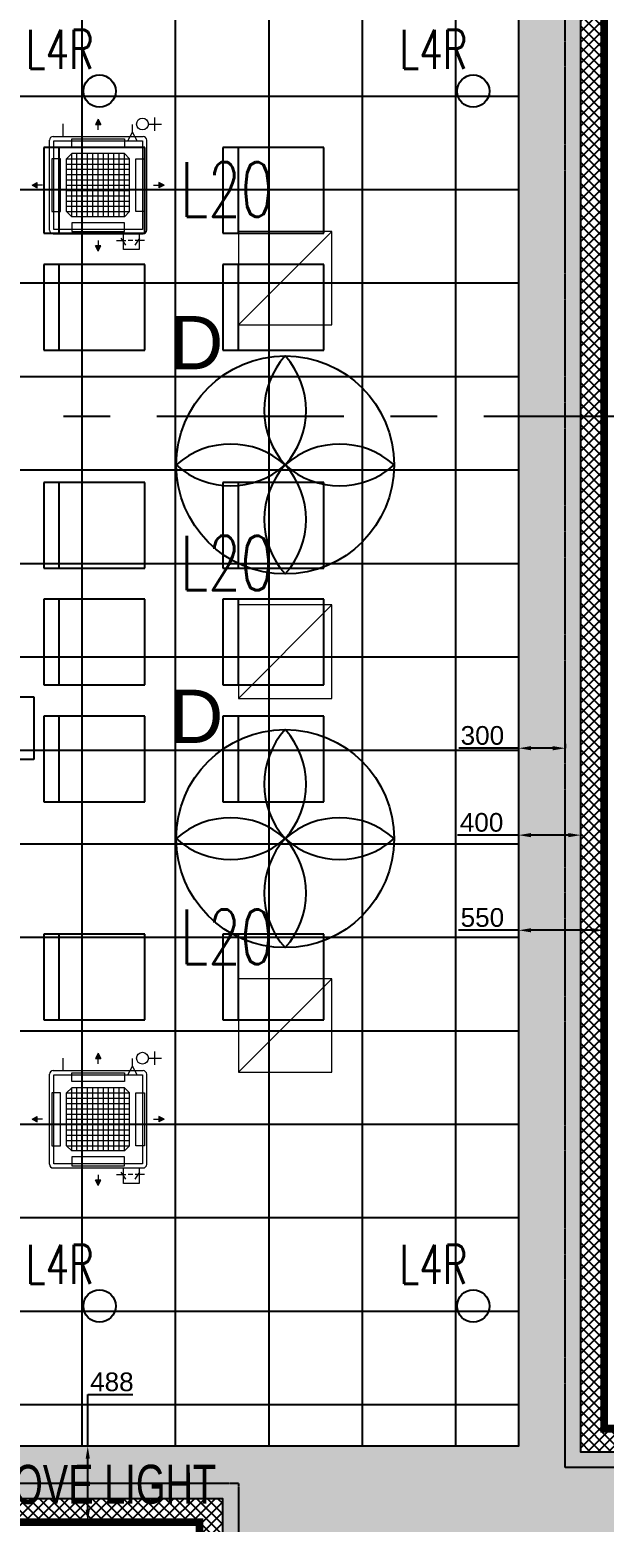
# Model space of a CAD drawing. Header units: millimetres. Extents: x -92759 to 184353, y -15225 to 86714.
# Drawn here: x -52722 to -49033, y 37841 to 47422 of the extents above; entities that cross this region are included whole.
import ezdxf

# ---------------------------------------------------------------- set-up
doc = ezdxf.new("R2010")
doc.units = ezdxf.units.MM
for name, pattern in [('Dash', [952.5, 476.25, -476.25]), ('HIDDEN', [0.375, 0.25, -0.125]), ('IDA - Grid Line', [2100, 1200, -300, 300, -300])]:
    doc.linetypes.add(name, pattern=pattern)
doc.layers.get('Defpoints').update_dxf_attribs({"color": 8})
for name, color, linetype in [('0-1', 9, 'Continuous'), ('A-_DETA----_E-2', 9, 'Continuous'), ('A-PATT-CONC', 8, 'Continuous'), ('E-_LITG _ CKT -DB', 1, 'HIDDEN'), ('E-FAN----E', 1, 'Continuous'), ('E-legend', 1, 'Continuous'), ('E-LIGHT----E', 1, 'Continuous'), ('HF', 7, 'Continuous'), ('HF Text', 7, 'Continuous'), ('HFI 02', 7, 'Continuous'), ('M-ACMV_FCU', 5, 'Continuous'), ('PDF_M-_ACON----_E-N', 7, 'Continuous')]:
    doc.layers.add(name, color=color, linetype=linetype)
for name, color, linetype, true_color in [('1599_FURN_RHH_BLK8 _NEW__1ST STY_dwg _2_-1', 7, 'Continuous', 0xaaaaaa), ('A-_DETA----_E-4', 9, 'Continuous', 0x808080), ('S-_ANOTGRID_E-1', 9, 'IDA - Grid Line', 0x808080)]:
    doc.layers.add(name, color=color, linetype=linetype, true_color=true_color)
for name, color, linetype, lineweight in [('A--', 134, '500-1-RP', 25), ('HFI 9MM FPB', 94, 'Continuous', 5), ('M-ACMV_CDP', 190, 'DRAIN_PIPE', 25), ('M-ACMV_FCU-2', 86, 'Continuous', 9), ('M-ACMV_PWR', 1, 'REFRIGERANT', 25), ('M-ACMV_REF_PIPE', 134, '500-1-RP', 25), ('M-ACMV_VCD', 7, 'Continuous', 25)]:
    doc.layers.add(name, color=color, linetype=linetype, lineweight=lineweight)
doc.styles.add('Arial', font='arial.ttf')
doc.styles.add('Arial_4', font='arial.ttf', dxfattribs={"height": 1.8})
doc.styles.add('Simplex', font='simplex_.ttf', dxfattribs={"width": 0.7, "height": 450})
doc.styles.get("Standard").update_dxf_attribs({"font": 'arial.ttf'})
doc.linetypes.add('500-1-RP', pattern='A,0.75,-0.5,0.75,-0.5,0.75,-0.5,0.75,-1.7,["RP",Standard,S=1,R=0,X=-1,Y=-0.5],-1.7', length=7.9)
doc.linetypes.add('DRAIN_PIPE', pattern='A,0.5,-0.2,["D",Standard,S=0.1,R=0,X=-0.1,Y=-0.05],-0.25', length=0.95)
doc.linetypes.add('REFRIGERANT', pattern='A,15,-5.08,["R",Standard,S=2.54,R=0,X=-2.54,Y=-1.27],-5.08', length=25.16)
doc.dimstyles.get("Standard").update_dxf_attribs({"dimtxt": 0.18, "dimasz": 0.18, "dimexe": 0.18, "dimexo": 0.0625, "dimgap": 0.09, "dimtad": 0, "dimtih": 1, "dimtoh": 1, "dimdec": 4, "dimzin": 0, "dimdsep": 46, "dimtxsty": 'Standard', "dimcen": 0.09, "dimadec": 0, "dimazin": 0, "dimtfac": 1, "dimtdec": 4, "dimtofl": 0, "dimtmove": 0, "dimatfit": 3, "dimfxl": 1, "dimtolj": 1, "dimtzin": 0, "dimarcsym": 0})
pattern_1 = [(45, (-200000, 500000), (-33.67596, 33.67596), []), (135, (-200000, 500000), (-33.67596, -33.67596), [])]

# ---------------------------------------------------------------- blocks, each defined once
blk = doc.blocks.new('1599_FURN_RHH_BLK8 _NEW__1ST STY_dwg _2_-10346281-BLK8_RHH_1ST STOREY PLAN')
at = {"layer": 'A-_DETA----_E-2'}
for p, q in [((-17155.1, -32675), (-17155.1, -33225)), ((-16505.1, -32675), (-17155.1, -32675)), ((-17155.1, -32675), (-17155.1, -33225)), ((-16505.1, -32675), (-17155.1, -32675)), ((-17155.1, -32675), (-17155.1, -33225)), ((-16505.1, -32675), (-17155.1, -32675)), ((-17055.1, -33225), (-17055.1, -32675)), ((-17055.1, -33225), (-17055.1, -32675)), ((-17055.1, -33225), (-17055.1, -32675)), ((-16505.1, -33225), (-16505.1, -32675)), ((-16505.1, -33225), (-16505.1, -32675)), ((-16505.1, -33225), (-16505.1, -32675)), ((-16005.1, -32675), (-16005.1, -33225)), ((-15355.1, -32675), (-16005.1, -32675)), ((-16005.1, -32675), (-16005.1, -33225)), ((-15355.1, -32675), (-16005.1, -32675)), ((-16005.1, -32675), (-16005.1, -33225)), ((-15355.1, -32675), (-16005.1, -32675)), ((-15905.1, -33225), (-15905.1, -32675)), ((-15905.1, -33225), (-15905.1, -32675)), ((-15905.1, -33225), (-15905.1, -32675)), ((-15355.1, -33225), (-15355.1, -32675)), ((-15355.1, -33225), (-15355.1, -32675)), ((-15355.1, -33225), (-15355.1, -32675)), ((-17155.1, -33225), (-16505.1, -33225)), ((-17155.1, -33225), (-16505.1, -33225)), ((-17155.1, -33225), (-16505.1, -33225)), ((-16005.1, -33225), (-15355.1, -33225)), ((-16005.1, -33225), (-15355.1, -33225)), ((-16005.1, -33225), (-15355.1, -33225)), ((-17155.1, -33425), (-17155.1, -33975)), ((-16505.1, -33425), (-17155.1, -33425)), ((-17155.1, -33425), (-17155.1, -33975)), ((-16505.1, -33425), (-17155.1, -33425)), ((-17155.1, -33425), (-17155.1, -33975)), ((-16505.1, -33425), (-17155.1, -33425)), ((-17055.1, -33975), (-17055.1, -33425)), ((-17055.1, -33975), (-17055.1, -33425)), ((-17055.1, -33975), (-17055.1, -33425)), ((-16505.1, -33975), (-16505.1, -33425)), ((-16505.1, -33975), (-16505.1, -33425)), ((-16505.1, -33975), (-16505.1, -33425)), ((-16005.1, -33425), (-16005.1, -33975)), ((-15355.1, -33425), (-16005.1, -33425)), ((-16005.1, -33425), (-16005.1, -33975)), ((-15355.1, -33425), (-16005.1, -33425)), ((-16005.1, -33425), (-16005.1, -33975)), ((-15355.1, -33425), (-16005.1, -33425)), ((-15905.1, -33975), (-15905.1, -33425)), ((-15905.1, -33975), (-15905.1, -33425)), ((-15905.1, -33975), (-15905.1, -33425)), ((-15355.1, -33975), (-15355.1, -33425)), ((-15355.1, -33975), (-15355.1, -33425)), ((-15355.1, -33975), (-15355.1, -33425)), ((-17155.1, -33975), (-16505.1, -33975)), ((-17155.1, -33975), (-16505.1, -33975)), ((-17155.1, -33975), (-16505.1, -33975)), ((-16005.1, -33975), (-15355.1, -33975)), ((-16005.1, -33975), (-15355.1, -33975)), ((-16005.1, -33975), (-15355.1, -33975)), ((-17155.1, -34825), (-17155.1, -35375)), ((-16505.1, -34825), (-17155.1, -34825)), ((-17155.1, -34825), (-17155.1, -35375)), ((-16505.1, -34825), (-17155.1, -34825)), ((-17155.1, -34825), (-17155.1, -35375)), ((-16505.1, -34825), (-17155.1, -34825)), ((-17055.1, -35375), (-17055.1, -34825)), ((-17055.1, -35375), (-17055.1, -34825)), ((-17055.1, -35375), (-17055.1, -34825)), ((-16505.1, -35375), (-16505.1, -34825)), ((-16505.1, -35375), (-16505.1, -34825)), ((-16505.1, -35375), (-16505.1, -34825)), ((-16005.1, -34825), (-16005.1, -35375)), ((-15355.1, -34825), (-16005.1, -34825)), ((-16005.1, -34825), (-16005.1, -35375)), ((-15355.1, -34825), (-16005.1, -34825)), ((-16005.1, -34825), (-16005.1, -35375)), ((-15355.1, -34825), (-16005.1, -34825)), ((-15905.1, -35375), (-15905.1, -34825)), ((-15905.1, -35375), (-15905.1, -34825)), ((-15905.1, -35375), (-15905.1, -34825)), ((-15355.1, -35375), (-15355.1, -34825)), ((-15355.1, -35375), (-15355.1, -34825)), ((-15355.1, -35375), (-15355.1, -34825)), ((-17155.1, -35375), (-16505.1, -35375)), ((-17155.1, -35375), (-16505.1, -35375)), ((-17155.1, -35375), (-16505.1, -35375)), ((-16005.1, -35375), (-15355.1, -35375)), ((-16005.1, -35375), (-15355.1, -35375)), ((-16005.1, -35375), (-15355.1, -35375)), ((-17155.1, -35575), (-17155.1, -36125)), ((-16505.1, -35575), (-17155.1, -35575)), ((-17155.1, -35575), (-17155.1, -36125)), ((-16505.1, -35575), (-17155.1, -35575)), ((-17155.1, -35575), (-17155.1, -36125)), ((-16505.1, -35575), (-17155.1, -35575)), ((-17055.1, -36125), (-17055.1, -35575)), ((-17055.1, -36125), (-17055.1, -35575)), ((-17055.1, -36125), (-17055.1, -35575)), ((-16505.1, -36125), (-16505.1, -35575)), ((-16505.1, -36125), (-16505.1, -35575)), ((-16505.1, -36125), (-16505.1, -35575)), ((-16005.1, -35575), (-16005.1, -36125)), ((-16005.1, -35575), (-16005.1, -36125)), ((-15355.1, -35575), (-16005.1, -35575)), ((-15355.1, -35575), (-16005.1, -35575)), ((-16005.1, -35575), (-16005.1, -36125)), ((-15355.1, -35575), (-16005.1, -35575)), ((-15905.1, -36125), (-15905.1, -35575)), ((-15905.1, -36125), (-15905.1, -35575)), ((-15905.1, -36125), (-15905.1, -35575)), ((-15355.1, -36125), (-15355.1, -35575)), ((-15355.1, -36125), (-15355.1, -35575)), ((-15355.1, -36125), (-15355.1, -35575)), ((-17155.1, -36125), (-16505.1, -36125)), ((-17155.1, -36125), (-16505.1, -36125)), ((-17155.1, -36125), (-16505.1, -36125)), ((-16005.1, -36125), (-15355.1, -36125)), ((-16005.1, -36125), (-15355.1, -36125)), ((-16005.1, -36125), (-15355.1, -36125)), ((-17155.1, -36325), (-17155.1, -36875)), ((-16505.1, -36325), (-17155.1, -36325)), ((-17155.1, -36325), (-17155.1, -36875)), ((-16505.1, -36325), (-17155.1, -36325)), ((-17155.1, -36325), (-17155.1, -36875)), ((-16505.1, -36325), (-17155.1, -36325)), ((-17055.1, -36875), (-17055.1, -36325)), ((-17055.1, -36875), (-17055.1, -36325)), ((-17055.1, -36875), (-17055.1, -36325)), ((-16505.1, -36875), (-16505.1, -36325)), ((-16505.1, -36875), (-16505.1, -36325)), ((-16505.1, -36875), (-16505.1, -36325)), ((-16005.1, -36325), (-16005.1, -36875)), ((-15355.1, -36325), (-16005.1, -36325)), ((-16005.1, -36325), (-16005.1, -36875)), ((-15355.1, -36325), (-16005.1, -36325)), ((-16005.1, -36325), (-16005.1, -36875)), ((-15355.1, -36325), (-16005.1, -36325)), ((-15905.1, -36875), (-15905.1, -36325)), ((-15905.1, -36875), (-15905.1, -36325)), ((-15905.1, -36875), (-15905.1, -36325)), ((-15355.1, -36875), (-15355.1, -36325)), ((-15355.1, -36875), (-15355.1, -36325)), ((-15355.1, -36875), (-15355.1, -36325)), ((-17155.1, -36875), (-16505.1, -36875)), ((-17155.1, -36875), (-16505.1, -36875)), ((-17155.1, -36875), (-16505.1, -36875)), ((-16005.1, -36875), (-15355.1, -36875)), ((-16005.1, -36875), (-15355.1, -36875)), ((-16005.1, -36875), (-15355.1, -36875)), ((-17155.1, -37725), (-17155.1, -38275)), ((-16505.1, -37725), (-17155.1, -37725)), ((-17155.1, -37725), (-17155.1, -38275)), ((-16505.1, -37725), (-17155.1, -37725)), ((-17155.1, -37725), (-17155.1, -38275)), ((-16505.1, -37725), (-17155.1, -37725)), ((-17055.1, -38275), (-17055.1, -37725)), ((-17055.1, -38275), (-17055.1, -37725)), ((-17055.1, -38275), (-17055.1, -37725)), ((-16505.1, -38275), (-16505.1, -37725)), ((-16505.1, -38275), (-16505.1, -37725)), ((-16505.1, -38275), (-16505.1, -37725)), ((-16005.1, -37725), (-16005.1, -38275)), ((-15355.1, -37725), (-16005.1, -37725)), ((-16005.1, -37725), (-16005.1, -38275)), ((-15355.1, -37725), (-16005.1, -37725)), ((-16005.1, -37725), (-16005.1, -38275)), ((-15355.1, -37725), (-16005.1, -37725)), ((-15905.1, -38275), (-15905.1, -37725)), ((-15905.1, -38275), (-15905.1, -37725)), ((-15905.1, -38275), (-15905.1, -37725)), ((-15355.1, -38275), (-15355.1, -37725)), ((-15355.1, -38275), (-15355.1, -37725)), ((-15355.1, -38275), (-15355.1, -37725)), ((-17155.1, -38275), (-16505.1, -38275)), ((-17155.1, -38275), (-16505.1, -38275)), ((-17155.1, -38275), (-16505.1, -38275)), ((-16005.1, -38275), (-15355.1, -38275)), ((-16005.1, -38275), (-15355.1, -38275)), ((-16005.1, -38275), (-15355.1, -38275))]:
    blk.add_line(p, q, dxfattribs=at)
blk = doc.blocks.new('A$Cb2bf8f38')
at = {"layer": 'A-_DETA----_E-4'}
for p, q in [((-9700, 14125), (-9700, 13575)), ((-9050, 14125), (-9700, 14125)), ((-9600, 13575), (-9600, 14125)), ((-9050, 13575), (-9050, 14125)), ((-8550, 14125), (-8550, 13575)), ((-7900, 14125), (-8550, 14125)), ((-8450, 13575), (-8450, 14125)), ((-7900, 13575), (-7900, 14125)), ((-9700, 13575), (-9050, 13575)), ((-8550, 13575), (-7900, 13575)), ((-9700, 13375), (-9700, 12825)), ((-9050, 13375), (-9700, 13375)), ((-9600, 12825), (-9600, 13375)), ((-9050, 12825), (-9050, 13375)), ((-8550, 13375), (-8550, 12825)), ((-7900, 13375), (-8550, 13375)), ((-8450, 12825), (-8450, 13375)), ((-7900, 12825), (-7900, 13375)), ((-9700, 12825), (-9050, 12825)), ((-8550, 12825), (-7900, 12825)), ((-9700, 11975), (-9700, 11425)), ((-9050, 11975), (-9700, 11975)), ((-9600, 11425), (-9600, 11975)), ((-9050, 11425), (-9050, 11975)), ((-8550, 11975), (-8550, 11425)), ((-7900, 11975), (-8550, 11975)), ((-8450, 11425), (-8450, 11975)), ((-7900, 11425), (-7900, 11975)), ((-9700, 11425), (-9050, 11425)), ((-8550, 11425), (-7900, 11425)), ((-9700, 11225), (-9700, 10675)), ((-9050, 11225), (-9700, 11225)), ((-9600, 10675), (-9600, 11225)), ((-9050, 10675), (-9050, 11225)), ((-8550, 11225), (-8550, 10675)), ((-7900, 11225), (-8550, 11225)), ((-8450, 10675), (-8450, 11225)), ((-7900, 10675), (-7900, 11225)), ((-9700, 10675), (-9050, 10675)), ((-8550, 10675), (-7900, 10675)), ((-9700, 10475), (-9700, 9925)), ((-9050, 10475), (-9700, 10475)), ((-9600, 9925), (-9600, 10475)), ((-9050, 9925), (-9050, 10475)), ((-8550, 10475), (-8550, 9925)), ((-7900, 10475), (-8550, 10475)), ((-8450, 9925), (-8450, 10475)), ((-7900, 9925), (-7900, 10475)), ((-9700, 9925), (-9050, 9925)), ((-8550, 9925), (-7900, 9925)), ((-9700, 9075), (-9700, 8525)), ((-9050, 9075), (-9700, 9075)), ((-9600, 8525), (-9600, 9075)), ((-9050, 8525), (-9050, 9075)), ((-8550, 9075), (-8550, 8525)), ((-7900, 9075), (-8550, 9075)), ((-8450, 8525), (-8450, 9075)), ((-7900, 8525), (-7900, 9075)), ((-9700, 8525), (-9050, 8525)), ((-8550, 8525), (-7900, 8525))]:
    blk.add_line(p, q, dxfattribs=at)
at = {"layer": 'S-_ANOTGRID_E-1'}
blk.add_line((-38373.1, 12400), (13584.7, 12400), dxfattribs=at)
at = {"layer": '1599_FURN_RHH_BLK8 _NEW__1ST STY_dwg _2_-1'}
blk.add_blockref('1599_FURN_RHH_BLK8 _NEW__1ST STY_dwg _2_-10346281-BLK8_RHH_1ST STOREY PLAN', (7455.1, 46800), dxfattribs=at)
blk = doc.blocks.new('*D705')
at = {"layer": 'Defpoints', "color": 0, "transparency": 16777216}
for p in [(5221, 469758.5), (5521, 469758.5), (5221, 469730.5)]:
    blk.add_point(p, dxfattribs=at)
at = {"layer": 'HFI 02', "color": 0, "lineweight": -2, "transparency": 16777216}
for p, q in [((5221, 469758.4), (5221, 469730.3)), ((5521, 469758.4), (5521, 469730.3)), ((5221, 469730.5), (4836.3, 469730.5)), ((5441, 469730.5), (5301, 469730.5))]:
    blk.add_line(p, q, dxfattribs=at)
at = {"layer": 'HFI 02', "color": 0, "transparency": 16777216}
for points in [[(5301, 469743.9), (5301, 469717.2), (5221, 469730.5)], [(5441, 469743.9), (5441, 469717.2), (5521, 469730.5)]]:
    blk.add_solid(points, dxfattribs=at)
at = {"layer": 'HFI 02', "color": 152, "true_color": 0x2776bb, "transparency": 16777216, "insert": (4988.6, 469811.8), "char_height": 120, "attachment_point": 5, "style": 'Arial'}
blk.add_mtext('\\A1;300', dxfattribs=at)
blk = doc.blocks.new('*D670')
at = {"layer": 'Defpoints', "color": 0, "transparency": 16777216}
for p in [(2453.5, 465249.2), (2453.5, 465249.2), (2453.5, 464761.7)]:
    blk.add_point(p, dxfattribs=at)
at = {"layer": 'HFI 02', "color": 0, "lineweight": -2, "transparency": 16777216}
for p, q in [((2453.5, 465249.2), (2453.5, 465580.5)), ((2453.5, 465580.5), (2743.7, 465580.5)), ((2453.5, 465249.2), (2453.3, 465249.2)), ((2453.5, 464841.7), (2453.5, 465169.2)), ((2453.5, 464761.7), (2453.3, 464761.7))]:
    blk.add_line(p, q, dxfattribs=at)
at = {"layer": 'HFI 02', "color": 0, "transparency": 16777216}
for points in [[(2440.2, 465169.2), (2466.9, 465169.2), (2453.5, 465249.2)], [(2440.2, 464841.7), (2466.9, 464841.7), (2453.5, 464761.7)]]:
    blk.add_solid(points, dxfattribs=at)
at = {"layer": 'HFI 02', "color": 152, "true_color": 0x2776bb, "transparency": 16777216, "insert": (2608.6, 465661.8), "char_height": 120, "attachment_point": 5, "style": 'Arial'}
blk.add_mtext('\\A1;488', dxfattribs=at)
blk = doc.blocks.new('*D703')
at = {"layer": 'Defpoints', "color": 0, "transparency": 16777216}
for p in [(5221, 469172.6), (5221, 469172.6), (5621, 469172.6)]:
    blk.add_point(p, dxfattribs=at)
at = {"layer": 'HFI 02', "color": 0, "lineweight": -2, "transparency": 16777216}
for p, q in [((5221, 469172.6), (4828.7, 469172.6)), ((5221, 469172.6), (5221, 469172.7)), ((5541, 469172.6), (5301, 469172.6)), ((5621, 469172.6), (5621, 469172.7))]:
    blk.add_line(p, q, dxfattribs=at)
at = {"layer": 'HFI 02', "color": 0, "transparency": 16777216}
for points in [[(5301, 469185.9), (5301, 469159.2), (5221, 469172.6)], [(5541, 469185.9), (5541, 469159.2), (5621, 469172.6)]]:
    blk.add_solid(points, dxfattribs=at)
at = {"layer": 'HFI 02', "color": 152, "true_color": 0x2776bb, "transparency": 16777216, "insert": (4983.5, 469253.8), "char_height": 120, "attachment_point": 5, "style": 'Arial'}
blk.add_mtext('\\A1;400', dxfattribs=at)
blk = doc.blocks.new('*D702')
at = {"layer": 'Defpoints', "color": 0, "transparency": 16777216}
for p in [(5221, 468561.7), (5221, 468561.7), (5771, 468561.7)]:
    blk.add_point(p, dxfattribs=at)
at = {"layer": 'HFI 02', "color": 0, "lineweight": -2, "transparency": 16777216}
for p, q in [((5221, 468561.7), (4836.2, 468561.7)), ((5221, 468561.8), (5221, 468561.9)), ((5691, 468561.7), (5301, 468561.7)), ((5771, 468561.8), (5771, 468561.9))]:
    blk.add_line(p, q, dxfattribs=at)
at = {"layer": 'HFI 02', "color": 0, "transparency": 16777216}
for points in [[(5301, 468575), (5301, 468548.4), (5221, 468561.7)], [(5691, 468575), (5691, 468548.4), (5771, 468561.7)]]:
    blk.add_solid(points, dxfattribs=at)
at = {"layer": 'HFI 02', "color": 152, "true_color": 0x2776bb, "transparency": 16777216, "insert": (4988.6, 468643), "char_height": 120, "attachment_point": 5, "style": 'Arial'}
blk.add_mtext('\\A1;550', dxfattribs=at)
blk = doc.blocks.new('A$C020d881d')
at = {"layer": 'E-legend', "lineweight": 25}
blk.add_circle((818.7, 172), 103.8, dxfattribs=at)
at = {"layer": 'E-legend', "lineweight": 25, "style": 'Simplex', "width": 0.7}
blk.add_text('L4R', height=250, dxfattribs=at).set_placement((345.2, 314.3))
blk = doc.blocks.new('L20')
at = {"layer": 'E-LIGHT----E', "lineweight": 5}
blk.add_line((-300, -300), (300, 300), dxfattribs=at)
blk.add_lwpolyline([(-300, -300), (300, -300), (300, 300), (-300, 300)], close=True, dxfattribs=at)
at = {"layer": 'E-LIGHT----E', "lineweight": 5, "style": 'Simplex', "width": 0.7}
blk.add_text('L20', height=350, dxfattribs=at).set_placement((-673.7, 394.3))
blk = doc.blocks.new('DC FAN')
at = {"layer": 'E-FAN----E', "color": 1}
blk.add_circle((-15.2, 10.5), 700, dxfattribs=at)
for centre, start, end in [((373.9, 360.5), 138.02826, 221.97174), ((-404.3, 360.5), 318.02826, 41.97174), ((-365.2, -378.6), 48.02826, 131.97174), ((334.8, -378.6), 48.02826, 131.97174), ((-365.2, 399.6), 228.02826, 311.97174), ((373.9, -339.5), 138.02826, 221.97174), ((-404.3, -339.5), 318.02826, 41.97174), ((334.8, 399.6), 228.02826, 311.97174)]:
    blk.add_arc(centre, 523.4, start, end, dxfattribs=at)
at = {"layer": 'E-FAN----E', "color": 1, "style": 'Arial'}
blk.add_text('D', height=342.1, dxfattribs=at).set_placement((-757.5, 624.8))
blk = doc.blocks.new('EL_B8_L1_R4')
at = {"color": 6, "linetype": 'HIDDEN', "ltscale": 40, "const_width": 50}
blk.add_lwpolyline([(13092.9, -27358.3), (13092.9, -43108.3), (10382.9, -43108.3), (10382.9, -42358.3), (6692.9, -42358.3), (6692.9, -42758.3), (2092.9, -42758.3), (2092.9, -35258.3), (-3607.1, -35258.3), (-3607.1, -24683.3), (4692.9, -24683.3), (4692.9, -34658.3), (10992.9, -34658.3), (10992.9, -14008.3), (2242.9, -14008.3), (2242.9, -2458.3), (-3957.1, -2458.3), (-3957.1, -58.3), (842.9, -58.3), (842.9, 3691.7), (2342.9, 3691.7), (2342.9, -58.3), (13092.9, -58.3), (13092.9, -12058.3)], dxfattribs=at)
at = {"layer": 'E-_LITG _ CKT -DB', "ltscale": 0.5}
for p in [(632.6, -26242.8), (3033, -26242.8), (632.6, -34042.8), (3033, -34042.8)]:
    blk.add_blockref('A$C020d881d', p, dxfattribs=at)
at = {"layer": 'E-FAN----E', "color": 1, "linetype": 'Continuous'}
for p in [(2658.8, -28481.5), (2658.6, -30880.5)]:
    blk.add_blockref('DC FAN', p, dxfattribs=at)
at = {"layer": 'E-legend', "color": 0}
for p in [(2643.7, -27272.1), (2643.5, -29669.8), (2643.2, -32070.1)]:
    blk.add_blockref('L20', p, dxfattribs=at)
at = {"color": 6, "linetype": 'HIDDEN', "ltscale": 40, "style": 'Arial', "width": 0.7}
blk.add_text('COVE LIGHT', height=250, rotation=0.06266, dxfattribs=at).set_placement((720.2, -35141))
blk = doc.blocks.new('A$C7208cd76')
at = {"layer": 'M-ACMV_FCU', "lineweight": 5}
h = blk.add_hatch(color=256, dxfattribs=at)
h.dxf.hatch_style = 1
h.paths.add_polyline_path([(0, 424.1), (-17, 390.2), (17, 390.2)])
h = blk.add_hatch(color=256, dxfattribs=at)
h.dxf.hatch_style = 1
h.paths.add_polyline_path([(-424.1, 0), (-390.2, -17), (-390.2, 17)])
h = blk.add_hatch(color=256, dxfattribs=at)
h.dxf.hatch_style = 1
h.paths.add_polyline_path([(424.1, 0), (390.2, 17), (390.2, -17)])
h = blk.add_hatch(color=256, dxfattribs=at)
h.dxf.hatch_style = 1
h.paths.add_polyline_path([(0, -424.1), (17, -390.2), (-17, -390.2)])
for p, q in [((0, 424.1), (-17, 390.2)), ((-17, 390.2), (17, 390.2)), ((0, 424.1), (17, 390.2)), ((0, 356.2), (0, 390.2)), ((-312.5, 288.8), (-312.5, -288.8)), ((288.8, 312.5), (-288.8, 312.5)), ((288.9, 312.6), (288.9, 312.6)), ((312.5, 288.8), (312.5, -288.8)), ((312.6, 288.9), (312.6, 288.9)), ((-202.6, 169.6), (-169.6, 202.6)), ((-169.6, 202.6), (169.6, 202.6)), ((-169.6, 202.6), (-169.6, -202.6)), ((-135.7, 202.6), (-135.7, -202.6)), ((-101.8, 202.6), (-101.8, -202.6)), ((-67.9, 202.6), (-67.9, -202.6)), ((-33.9, 202.6), (-33.9, -202.6)), ((0, 202.6), (0, -202.6)), ((33.9, 202.6), (33.9, -202.6)), ((67.9, 202.6), (67.9, -202.6)), ((101.8, 202.6), (101.8, -202.6)), ((135.7, 202.6), (135.7, -202.6)), ((169.6, 202.6), (202.6, 169.6)), ((169.6, 202.6), (169.6, -202.6)), ((-202.6, 169.6), (-202.6, -169.6)), ((202.6, 169.6), (-202.6, 169.6)), ((202.6, 135.7), (-202.6, 135.7)), ((202.6, 101.8), (-202.6, 101.8)), ((202.6, 169.6), (202.6, -169.6)), ((-424.1, 0), (-390.2, 17)), ((-424.1, 0), (-390.2, -17)), ((-390.2, -17), (-390.2, 17)), ((-356.2, 0), (-390.2, 0)), ((202.6, 67.9), (-202.6, 67.9)), ((202.6, 33.9), (-202.6, 33.9)), ((202.6, 0), (-202.6, 0)), ((356.2, 0), (390.2, 0)), ((390.2, 17), (390.2, -17)), ((424.1, 0), (390.2, 17)), ((424.1, 0), (390.2, -17)), ((202.6, -33.9), (-202.6, -33.9)), ((202.6, -67.9), (-202.6, -67.9)), ((202.6, -101.8), (-202.6, -101.8)), ((202.6, -135.7), (-202.6, -135.7)), ((-169.6, -202.6), (-202.6, -169.6)), ((202.6, -169.6), (-202.6, -169.6)), ((169.6, -202.6), (202.6, -169.6)), ((-169.6, -202.6), (169.6, -202.6)), ((288.8, -312.5), (-288.8, -312.5)), ((0, -356.2), (0, -390.2)), ((17, -390.2), (-17, -390.2)), ((0, -424.1), (-17, -390.2)), ((0, -424.1), (17, -390.2))]:
    blk.add_line(p, q, dxfattribs=at)
for points in [[(-169.6, 241.6), (169.6, 241.6), (169.6, 297.9), (-169.6, 297.9)], [(285, 285), (285, -285), (-285, -285), (-285, 285)], [(-241.6, 169.6), (-241.6, -169.6), (-297.9, -169.6), (-297.9, 169.6)], [(241.6, 169.6), (241.6, -169.6), (297.9, -169.6), (297.9, 169.6)], [(-169.6, -241.6), (169.6, -241.6), (169.6, -297.9), (-169.6, -297.9)]]:
    blk.add_lwpolyline(points, close=True, dxfattribs=at)
for centre, start, end in [((-288.8, 288.8), 90, 180), ((288.8, 288.8), 0, 90), ((-288.8, -288.8), 180, 270), ((288.8, -288.8), 270, 0)]:
    blk.add_arc(centre, 23.7, start, end, dxfattribs=at)
blk = doc.blocks.new('A$C49267d6b')
at = {"layer": 'PDF_M-_ACON----_E-N', "lineweight": 0}
for p, q in [((-25.4, 76.2), (12.7, 101.6)), ((0, 127), (0, 76.2)), ((-25.4, 25.4), (12.7, 0)), ((0, 63.5), (0, 38.1)), ((0, -25.4), (0, 25.4))]:
    blk.add_line(p, q, dxfattribs=at)
blk = doc.blocks.new('A$C81577ca4')
at = {"layer": 'A--', "lineweight": 0, "ltscale": 0.75}
for p, q in [((19, -95), (-36, -125)), ((-36, -125), (-86, -125)), ((19, -155), (-36, -125))]:
    blk.add_line(p, q, dxfattribs=at)
blk = doc.blocks.new('SSO')
at = {"layer": 'M-ACMV_PWR', "linetype": 'ByBlock', "lineweight": 5}
for p, q in [((1064770, 20778), (1064770, 20878)), ((1064820, 20828), (1064720, 20828))]:
    blk.add_line(p, q, dxfattribs=at)
blk.add_circle((1064770, 20734), 44.6, dxfattribs=at)
blk.add_circle((1064770, 20734), 44.6, dxfattribs=at)
blk = doc.blocks.new('FCU-2_mini cassette')
at = {"layer": 'M-ACMV_CDP', "lineweight": 5}
blk.add_line((240311.9, -39528.1), (240311.9, -39608.6), dxfattribs=at)
at = {"layer": 'M-ACMV_VCD', "lineweight": 5}
blk.add_lwpolyline([(239824.1, -38903.1), (239824.1, -38803.1), (239924.1, -38803.1), (239924.1, -38903.1)], close=True, dxfattribs=at)
at = {"layer": 'M-ACMV_FCU', "lineweight": 5}
blk.add_blockref('A$C7208cd76', (240087.3, -39215.6), dxfattribs=at)
at = {"layer": 'M-ACMV_PWR', "color": 1, "linetype": 'ByBlock', "lineweight": 5, "xscale": 0.8500000000000222, "yscale": 0.8500000000000222, "zscale": 0.8500000000000222, "rotation": 90}
blk.add_blockref('SSO', (257426.2, -944662.3), dxfattribs=at)
at = {"layer": 'M-ACMV_REF_PIPE', "lineweight": 5, "rotation": 90}
blk.add_blockref('A$C81577ca4', (239740.3, -39519.6), dxfattribs=at)
at = {"layer": 'M-ACMV_VCD', "lineweight": 5, "xscale": -1.181061443391948, "yscale": 1.181061443391948, "zscale": 1.181061443391948, "rotation": 90}
blk.add_blockref('A$C49267d6b', (239939.1, -38860.6), dxfattribs=at)
blk = doc.blocks.new('ACMV_B8L1_R9')
at = {"layer": 'M-ACMV_FCU-2', "rotation": 180}
for p in [(477606.2, -102745.2), (477606.2, -108742.5)]:
    blk.add_blockref('FCU-2_mini cassette', p, dxfattribs=at)
blk = doc.blocks.new('RCP_B8L1')
at = {"layer": 'A-PATT-CONC'}
h = blk.add_hatch(dxfattribs=at)
h.set_pattern_fill('ANSI37', color=256, scale=15)
h.set_pattern_definition(pattern_1)
h.paths.add_polyline_path([(12070.95033, 486011.70958), (12220.95033, 486011.70958), (12220.95033, 465211.72398), (5620.95034, 465211.72398), (5620.95034, 475186.70967), (-2379.04966, 475186.70967), (-2379.04966, 467793.20229), (-2529.04966, 467793.20229), (-2529.04966, 475336.70967), (5770.95034, 475336.70967), (5770.95034, 465361.72398), (12070.95033, 465361.72398)])
h = blk.add_hatch(dxfattribs=at)
h.set_pattern_fill('ANSI37', color=256, scale=189, angle=45)
h.set_pattern_definition([(90, (5220.95, 465249.2), (-600.075, 0), []), (180, (5220.95, 465249.2), (-6e-14, -600.075), [])])
h.paths.add_polyline_path([(-1979.04966, 474849.20967), (5220.95034, 474849.20967), (5220.95034, 465249.22398), (-1979.04966, 465249.22398)])
h = blk.add_hatch(dxfattribs=at)
h.set_pattern_fill('ANSI37', color=256, scale=15)
h.set_pattern_definition(pattern_1)
h.paths.add_polyline_path([(-2529.04966, 467793.20229), (-2529.04966, 464761.70958), (3170.94439, 464761.70958), (3170.94439, 457211.70958), (7770.95034, 457211.70958), (7770.95034, 457661.70958), (11460.95032, 457661.70958), (11460.95032, 456911.7134), (14170.95033, 456911.7134), (14170.95033, 472661.70958), (14020.95033, 472661.70958), (14020.95033, 457061.70958), (11610.95032, 457061.70958), (11610.95032, 457811.70958), (7620.95034, 457811.70958), (7620.95034, 457361.70958), (3320.94439, 457361.70958), (3320.94439, 464911.70958), (-2379.04966, 464911.70958), (-2379.04966, 467793.20229)])
at = {"layer": 'HFI 9MM FPB'}
h = blk.add_hatch(dxfattribs=at)
h.set_pattern_fill('ANSI33', color=256, scale=50)
h.paths.add_polyline_path([(3420.95034, 503711.71507), (3420.95034, 499961.70958), (14170.95033, 499961.70958), (14170.95033, 498786.70958), (14170.95033, 496961.70958), (14620.95033, 496961.70958), (14620.95033, 495861.70958), (14170.95033, 495861.70958), (14170.95033, 487961.70958), (14770.95033, 487961.70958), (14770.95033, 488411.70958), (17420.95033, 488411.70958), (17420.95033, 489484.4), (17420.95033, 489561.70958), (19070.95033, 489561.70958), (19070.95033, 488561.70958), (18870.95033, 488561.70958), (18870.95033, 487961.70958), (19070.95033, 487961.70958), (19070.95033, 485386.70958), (15770.95033, 485386.70958), (15770.95033, 486036.70958), (14170.95033, 486036.70958), (14170.95033, 474361.70958), (16695.95033, 474361.70958), (16695.95033, 472561.70958), (14827.95033, 472561.70958), (14827.95033, 472661.70958), (14170.95033, 472661.70958), (14170.95033, 456911.7134), (11460.95032, 456911.7134), (11460.95032, 457661.70958), (7770.95034, 457661.70958), (7770.95034, 457211.70958), (3170.94439, 457211.70958), (3170.94439, 464761.70958), (-2529.04966, 464761.70958), (-2529.04966, 475336.70958), (5770.95034, 475336.70958), (5770.95034, 465361.70958), (12071.95033, 465361.70958), (12071.95033, 486011.70958), (3321.95033, 486011.70958), (3321.95033, 497561.70958), (-2879.04966, 497561.70958), (-2879.04966, 499961.70958), (1920.95034, 499961.70958), (1920.95034, 503711.71507), (2120.95034, 503711.71507)])
h.paths.add_polyline_path([(13420.95033, 497861.70958), (13420.95033, 457661.70958), (12820.95033, 457661.70958), (12820.95033, 497861.70958), (-2178.96619, 497861.70958), (-2178.96619, 499661.70958), (13420.95033, 499661.70958)], flags=16)
h.paths.add_polyline_path([(12070.95033, 496961.70958), (3671.95033, 496961.70959), (3671.95033, 486161.70959), (12070.95033, 486161.70958)], flags=16)
h.paths.add_polyline_path([(15120.95033, 488099.20958), (15120.95033, 486299.20958), (16320.95033, 486299.20958), (16320.95033, 485699.20958), (18720.95033, 485699.20958), (18720.95033, 488099.20958)], flags=16)
h.paths.add_polyline_path([(8070.95034, 463261.70958), (11870.95034, 463261.70958), (11870.95034, 459461.70958), (8070.95034, 459461.70958)], flags=0)
h.paths.add_polyline_path([(7920.95034, 463411.70958), (12020.95034, 463411.70958), (12020.95034, 459311.70958), (7920.95034, 459311.70958)], flags=16)
h.paths.add_polyline_path([(-1979.04966, 474849.20967), (5220.95034, 474849.20967), (5220.95034, 465249.22398), (-1979.04966, 465249.22398)], flags=16)
h.paths.add_polyline_path([(-2529.04966, 467793.20229), (-2529.04966, 464761.70958), (3170.94439, 464761.70958), (3170.94439, 457211.70958), (7770.95034, 457211.70958), (7770.95034, 457661.70958), (11460.95032, 457661.70958), (11460.95032, 456911.7134), (14170.95033, 456911.7134), (14170.95033, 472661.70958), (14020.95033, 472661.70958), (14020.95033, 457061.70958), (11610.95032, 457061.70958), (11610.95032, 457811.70958), (7620.95034, 457811.70958), (7620.95034, 457361.70958), (3320.94439, 457361.70958), (3320.94439, 464911.70958), (-2379.04966, 464911.70958), (-2379.04966, 467793.20229), (-2379.04966, 475186.70967), (5620.95034, 475186.70967), (5620.95034, 465211.72398), (12220.95033, 465211.72398), (12220.95033, 486011.70958), (12070.95033, 486011.70958), (12070.95033, 465361.72398), (5770.95034, 465361.72398), (5770.95034, 475336.70967), (-2529.04966, 475336.70967)], flags=16)
at = {"layer": 'HF'}
for points in [[(-2529.04966, 467793.20229), (-2529.04966, 475336.70967), (5770.95034, 475336.70967), (5770.95034, 465361.72398), (12070.95033, 465361.72398), (12070.95033, 486011.70958), (12220.95033, 486011.70958), (12220.95033, 465211.72398), (5620.95034, 465211.72398), (5620.95034, 475186.70967), (-2379.04966, 475186.70967), (-2379.04966, 467793.20229)], [(-2529.04966, 467793.20229), (-2529.04966, 464761.70958), (3170.94439, 464761.70958), (3170.94439, 457211.70958), (7770.95034, 457211.70958), (7770.95034, 457661.70958), (11460.95032, 457661.70958), (11460.95032, 456911.7134), (14170.95033, 456911.7134), (14170.95033, 472661.70958), (14020.95033, 472661.70958), (14020.95033, 457061.70958), (11610.95032, 457061.70958), (11610.95032, 457811.70958), (7620.95034, 457811.70958), (7620.95034, 457361.70958), (3320.94439, 457361.70958), (3320.94439, 464911.70958), (-2379.04966, 464911.70958), (-2379.04966, 467793.20229)]]:
    blk.add_lwpolyline(points, dxfattribs=at)
at = {"layer": 'HF', "linetype": 'Dash', "ltscale": 0.0005}
blk.add_lwpolyline([(12220.95033, 486011.70958), (12320.95033, 486011.70958), (12320.95033, 465111.72398), (5520.95034, 465111.72398), (5520.95034, 475086.70967), (-2279.04966, 475086.70967), (-2279.04966, 467793.20229), (-2279.04966, 465011.70958), (3420.94439, 465011.70958), (3420.94439, 457461.70958), (7520.95034, 457461.70958), (7520.95034, 457911.70958), (11710.95032, 457911.70958), (11710.95032, 457161.70958), (13920.95033, 457161.70958), (13920.95033, 472661.70958), (14020.95033, 472661.70958)], dxfattribs=at)
at = {"layer": 'HF'}
blk.add_lwpolyline([(-1979.04966, 474849.20967), (5220.95034, 474849.20967), (5220.95034, 465249.22398), (-1979.04966, 465249.22398)], close=True, dxfattribs=at)
at = {"layer": 'HF Text', "insert": (744.11031, 469959.52251), "char_height": 201.462343, "width": 1263.3462081, "attachment_point": 1, "style": 'Arial_4', "bg_fill": 16, "box_fill_scale": 1.5, "bg_fill_color": 256, "bg_fill_transparency": 0}
blk.add_mtext('CH= 3500', dxfattribs=at)
at = {"layer": 'HFI 02'}
dim = blk.add_linear_dim(base=(5220.95034, 469730.52958), p1=(5520.95034, 469758.47867), p2=(5220.95034, 469758.47867), dimstyle='Standard', dxfattribs=at)
dim.commit()
dim.dimension.update_dxf_attribs({"geometry": '*D705', "text_midpoint": (4988.6311, 469811.83926)})
for base, p1, p2, picture, middle in [((5220.95034, 469172.56975), (5620.95034, 469172.56975), (5220.95034, 469172.56975), '*D703', (4983.51147, 469172.56975)), ((5220.95034, 468561.70958), (5770.95034, 468561.70958), (5220.95034, 468561.70958), '*D702', (4988.59018, 468561.70958))]:
    dim = blk.add_linear_dim(base=base, p1=p1, p2=p2, dimstyle='Standard', dxfattribs=at)
    dim.commit()
    dim.dimension.update_dxf_attribs({"geometry": picture, "text_midpoint": middle, "dimtype": 128})
dim = blk.add_linear_dim(base=(2453.51744, 465249.22398), p1=(2453.51744, 464761.70958), p2=(2453.51744, 465249.22398), angle=90, dimstyle='Standard', dxfattribs=at)
dim.commit()
dim.dimension.update_dxf_attribs({"geometry": '*D670', "text_midpoint": (2608.61976, 465580.52015), "dimtype": 128})

msp = doc.modelspace()

# ---------------------------------------------------------------- block references
at = {"layer": '0-1'}
msp.add_blockref('A$Cb2bf8f38', (-42933, 32541.2), dxfattribs=at)

# ---------------------------------------------------------------- next in the draw order: block references
at = {"color": 0}
msp.add_blockref('EL_B8_L1_R4', (-53725.9, 73099.6), dxfattribs=at)
at = {"layer": 'A-PATT-CONC', "color": 152, "true_color": 0x2776bb}
msp.add_blockref('RCP_B8L1', (-54804, -426920.5), dxfattribs=at)

# ---------------------------------------------------------------- next in the draw order: block references
at = {"layer": 'M-ACMV_FCU', "color": 5}
msp.add_blockref('ACMV_B8L1_R9', (-289803, 109954.6), dxfattribs=at)

doc.saveas('drawing.dxf')
